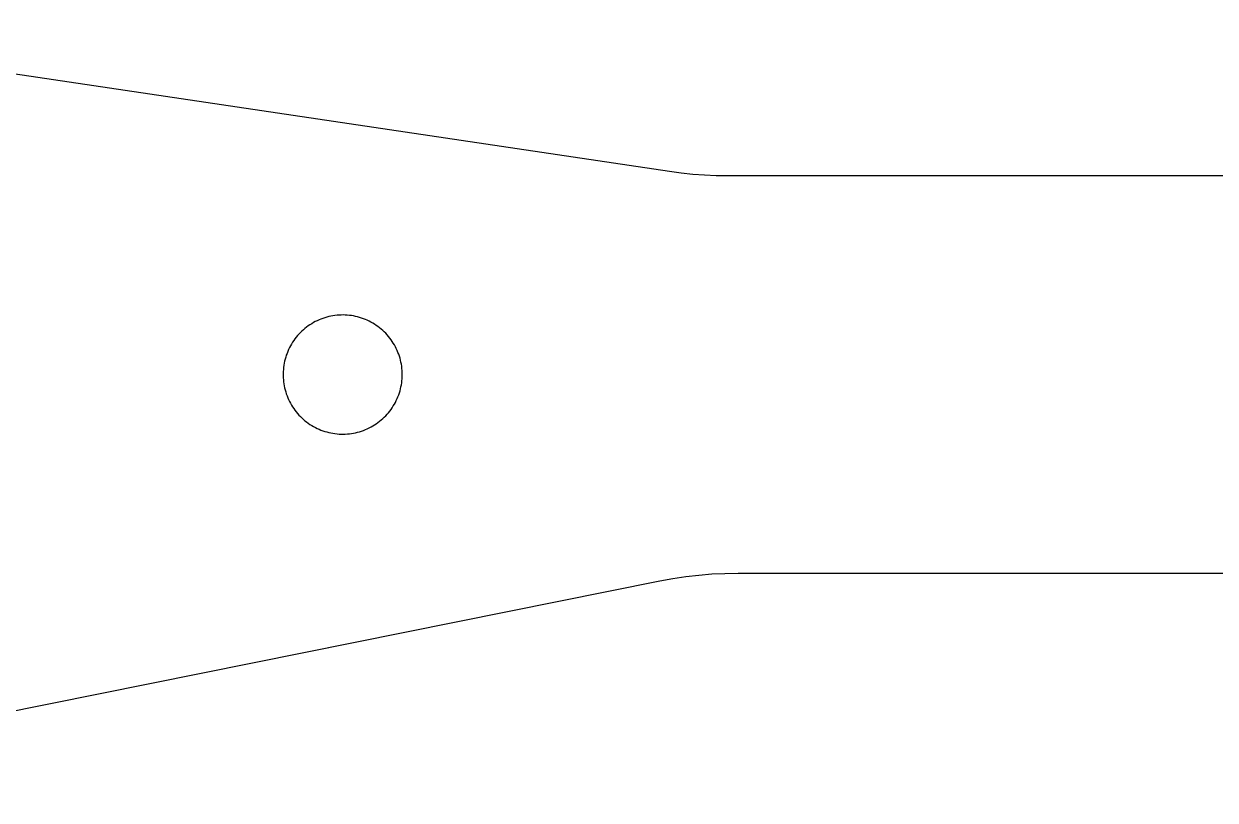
# Model space of a CAD drawing. Header units: millimetres. Extents: x 1015 to 1415, y -25 to 475.
# Drawn here: x 1058.67 to 1088.66, y 26.3 to 45.85 of the extents above; entities that cross this region are included whole.
import ezdxf

# ---------------------------------------------------------------- set-up
doc = ezdxf.new("R2010")
doc.units = ezdxf.units.MM
doc.header["$MEASUREMENT"] = 0
doc.layers.add('corte', color=1, linetype='Continuous', true_color=0xff0000)

msp = doc.modelspace()

# ---------------------------------------------------------------- linework, layer by layer
at = {"layer": 'corte', "linetype": 'Continuous', "lineweight": 25}
for p, q in [((1074.923, 42.129), (1049.927, 45.851)), ((1075.216, 42.09), (1074.923, 42.129)), ((1075.51, 42.059), (1075.216, 42.09)), ((1075.805, 42.037), (1075.51, 42.059)), ((1076.1, 42.024), (1075.805, 42.037)), ((1076.396, 42.02), (1076.1, 42.024)), ((1118.655, 42.02), (1076.396, 42.02)), ((1066.1, 38.397), (1066.052, 38.375)), ((1066.148, 38.416), (1066.1, 38.397)), ((1066.197, 38.435), (1066.148, 38.416)), ((1066.246, 38.451), (1066.197, 38.435)), ((1066.296, 38.466), (1066.246, 38.451)), ((1066.347, 38.479), (1066.296, 38.466)), ((1066.397, 38.49), (1066.347, 38.479)), ((1066.449, 38.499), (1066.397, 38.49)), ((1066.5, 38.507), (1066.449, 38.499)), ((1066.552, 38.513), (1066.5, 38.507)), ((1066.604, 38.517), (1066.552, 38.513)), ((1066.656, 38.519), (1066.604, 38.517)), ((1066.708, 38.52), (1066.656, 38.519)), ((1066.76, 38.518), (1066.708, 38.52)), ((1066.812, 38.515), (1066.76, 38.518)), ((1066.864, 38.51), (1066.812, 38.515)), ((1066.915, 38.504), (1066.864, 38.51)), ((1066.967, 38.495), (1066.915, 38.504)), ((1067.018, 38.485), (1066.967, 38.495)), ((1067.068, 38.473), (1067.018, 38.485)), ((1067.119, 38.459), (1067.068, 38.473)), ((1067.168, 38.443), (1067.119, 38.459)), ((1067.217, 38.426), (1067.168, 38.443)), ((1067.266, 38.407), (1067.217, 38.426)), ((1067.314, 38.386), (1067.266, 38.407)), ((1065.667, 38.112), (1065.63, 38.076)), ((1065.706, 38.147), (1065.667, 38.112)), ((1065.745, 38.181), (1065.706, 38.147)), ((1065.786, 38.213), (1065.745, 38.181)), ((1065.828, 38.244), (1065.786, 38.213)), ((1065.871, 38.273), (1065.828, 38.244)), ((1065.915, 38.301), (1065.871, 38.273)), ((1065.96, 38.327), (1065.915, 38.301)), ((1066.006, 38.352), (1065.96, 38.327)), ((1066.052, 38.375), (1066.006, 38.352)), ((1067.361, 38.364), (1067.314, 38.386)), ((1067.407, 38.34), (1067.361, 38.364)), ((1067.452, 38.315), (1067.407, 38.34)), ((1067.497, 38.288), (1067.452, 38.315)), ((1067.54, 38.259), (1067.497, 38.288)), ((1067.583, 38.229), (1067.54, 38.259)), ((1067.624, 38.198), (1067.583, 38.229)), ((1067.665, 38.165), (1067.624, 38.198)), ((1067.704, 38.13), (1067.665, 38.165)), ((1067.742, 38.095), (1067.704, 38.13)), ((1067.778, 38.058), (1067.742, 38.095)), ((1065.434, 37.832), (1065.407, 37.788)), ((1065.463, 37.876), (1065.434, 37.832)), ((1065.494, 37.918), (1065.463, 37.876)), ((1065.526, 37.959), (1065.494, 37.918)), ((1065.559, 37.999), (1065.526, 37.959)), ((1065.594, 38.038), (1065.559, 37.999)), ((1065.63, 38.076), (1065.594, 38.038)), ((1067.814, 38.019), (1067.778, 38.058)), ((1067.848, 37.98), (1067.814, 38.019)), ((1067.88, 37.939), (1067.848, 37.98)), ((1067.912, 37.898), (1067.88, 37.939)), ((1067.941, 37.855), (1067.912, 37.898)), ((1067.97, 37.811), (1067.941, 37.855)), ((1067.996, 37.766), (1067.97, 37.811)), ((1065.276, 37.505), (1065.26, 37.456)), ((1065.294, 37.554), (1065.276, 37.505)), ((1065.313, 37.602), (1065.294, 37.554)), ((1065.334, 37.65), (1065.313, 37.602)), ((1065.357, 37.697), (1065.334, 37.65)), ((1065.381, 37.743), (1065.357, 37.697)), ((1065.407, 37.788), (1065.381, 37.743)), ((1068.021, 37.721), (1067.996, 37.766)), ((1068.045, 37.674), (1068.021, 37.721)), ((1068.067, 37.627), (1068.045, 37.674)), ((1068.087, 37.579), (1068.067, 37.627)), ((1068.106, 37.531), (1068.087, 37.579)), ((1068.123, 37.481), (1068.106, 37.531)), ((1065.206, 37.201), (1065.201, 37.149)), ((1065.214, 37.253), (1065.206, 37.201)), ((1065.222, 37.304), (1065.214, 37.253)), ((1065.233, 37.355), (1065.222, 37.304)), ((1065.246, 37.405), (1065.233, 37.355)), ((1065.26, 37.456), (1065.246, 37.405)), ((1068.138, 37.432), (1068.123, 37.481)), ((1068.151, 37.381), (1068.138, 37.432)), ((1068.163, 37.33), (1068.151, 37.381)), ((1068.173, 37.279), (1068.163, 37.33)), ((1068.181, 37.228), (1068.173, 37.279)), ((1068.187, 37.176), (1068.181, 37.228)), ((1065.197, 37.097), (1065.196, 37.045)), ((1065.196, 37.045), (1065.196, 36.993)), ((1065.196, 36.993), (1065.197, 36.941)), ((1065.201, 37.149), (1065.197, 37.097)), ((1065.197, 36.941), (1065.201, 36.889)), ((1068.192, 37.124), (1068.187, 37.176)), ((1068.187, 36.864), (1068.192, 36.916)), ((1068.194, 37.072), (1068.192, 37.124)), ((1068.192, 36.916), (1068.194, 36.968)), ((1068.195, 37.02), (1068.194, 37.072)), ((1068.194, 36.968), (1068.195, 37.02)), ((1065.201, 36.889), (1065.206, 36.838)), ((1065.206, 36.838), (1065.214, 36.786)), ((1065.214, 36.786), (1065.223, 36.735)), ((1065.223, 36.735), (1065.233, 36.684)), ((1065.233, 36.684), (1065.246, 36.633)), ((1065.246, 36.633), (1065.26, 36.583)), ((1068.123, 36.559), (1068.138, 36.609)), ((1068.138, 36.609), (1068.151, 36.659)), ((1068.151, 36.659), (1068.163, 36.71)), ((1068.163, 36.71), (1068.173, 36.761)), ((1068.173, 36.761), (1068.181, 36.813)), ((1068.181, 36.813), (1068.187, 36.864)), ((1065.26, 36.583), (1065.276, 36.534)), ((1065.276, 36.534), (1065.294, 36.485)), ((1065.294, 36.485), (1065.313, 36.436)), ((1065.313, 36.436), (1065.335, 36.389)), ((1065.335, 36.389), (1065.357, 36.342)), ((1065.357, 36.342), (1065.382, 36.296)), ((1065.382, 36.296), (1065.408, 36.251)), ((1067.997, 36.274), (1068.022, 36.32)), ((1068.022, 36.32), (1068.045, 36.366)), ((1068.045, 36.366), (1068.067, 36.413)), ((1068.067, 36.413), (1068.087, 36.461)), ((1068.087, 36.461), (1068.106, 36.51)), ((1068.106, 36.51), (1068.123, 36.559)), ((1065.408, 36.251), (1065.435, 36.206)), ((1065.435, 36.206), (1065.464, 36.163)), ((1065.464, 36.163), (1065.494, 36.121)), ((1065.494, 36.121), (1065.526, 36.08)), ((1065.526, 36.08), (1065.56, 36.04)), ((1065.56, 36.04), (1065.594, 36.001)), ((1065.594, 36.001), (1065.63, 35.963)), ((1067.779, 35.983), (1067.814, 36.021)), ((1067.814, 36.021), (1067.848, 36.06)), ((1067.848, 36.06), (1067.881, 36.101)), ((1067.881, 36.101), (1067.912, 36.143)), ((1067.912, 36.143), (1067.942, 36.186)), ((1067.942, 36.186), (1067.97, 36.229)), ((1067.97, 36.229), (1067.997, 36.274)), ((1065.63, 35.963), (1065.668, 35.927)), ((1065.668, 35.927), (1065.706, 35.892)), ((1065.706, 35.892), (1065.746, 35.858)), ((1065.746, 35.858), (1065.787, 35.826)), ((1065.787, 35.826), (1065.829, 35.795)), ((1065.829, 35.795), (1065.872, 35.766)), ((1065.872, 35.766), (1065.916, 35.738)), ((1065.916, 35.738), (1065.961, 35.712)), ((1065.961, 35.712), (1066.007, 35.687)), ((1067.362, 35.676), (1067.408, 35.7)), ((1067.408, 35.7), (1067.453, 35.725)), ((1067.453, 35.725), (1067.498, 35.752)), ((1067.498, 35.752), (1067.541, 35.781)), ((1067.541, 35.781), (1067.584, 35.811)), ((1067.584, 35.811), (1067.625, 35.843)), ((1067.625, 35.843), (1067.665, 35.876)), ((1067.665, 35.876), (1067.705, 35.91)), ((1067.705, 35.91), (1067.742, 35.946)), ((1067.742, 35.946), (1067.779, 35.983)), ((1066.007, 35.687), (1066.053, 35.664)), ((1066.053, 35.664), (1066.101, 35.643)), ((1066.101, 35.643), (1066.149, 35.623)), ((1066.149, 35.623), (1066.198, 35.605)), ((1066.198, 35.605), (1066.247, 35.588)), ((1066.247, 35.588), (1066.297, 35.574)), ((1066.297, 35.574), (1066.348, 35.561)), ((1066.348, 35.561), (1066.398, 35.55)), ((1066.398, 35.55), (1066.45, 35.54)), ((1066.45, 35.54), (1066.501, 35.532)), ((1066.501, 35.532), (1066.553, 35.527)), ((1066.553, 35.527), (1066.605, 35.523)), ((1066.605, 35.523), (1066.657, 35.52)), ((1066.657, 35.52), (1066.709, 35.52)), ((1066.709, 35.52), (1066.761, 35.521)), ((1066.761, 35.521), (1066.813, 35.524)), ((1066.813, 35.524), (1066.865, 35.529)), ((1066.865, 35.529), (1066.916, 35.536)), ((1066.916, 35.536), (1066.968, 35.545)), ((1066.968, 35.545), (1067.019, 35.555)), ((1067.019, 35.555), (1067.069, 35.567)), ((1067.069, 35.567), (1067.12, 35.581)), ((1067.12, 35.581), (1067.169, 35.597)), ((1067.169, 35.597), (1067.218, 35.614)), ((1067.218, 35.614), (1067.267, 35.633)), ((1067.267, 35.633), (1067.315, 35.654)), ((1067.315, 35.654), (1067.362, 35.676)), ((1047.239, 26.303), (1074.679, 31.823)), ((1074.679, 31.823), (1075.004, 31.883)), ((1075.004, 31.883), (1075.332, 31.932)), ((1075.332, 31.932), (1075.66, 31.971)), ((1075.66, 31.971), (1075.99, 31.998)), ((1075.99, 31.998), (1076.32, 32.014)), ((1076.32, 32.014), (1076.651, 32.02)), ((1076.651, 32.02), (1118.655, 32.02))]:
    msp.add_line(p, q, dxfattribs=at)

doc.saveas('drawing.dxf')
